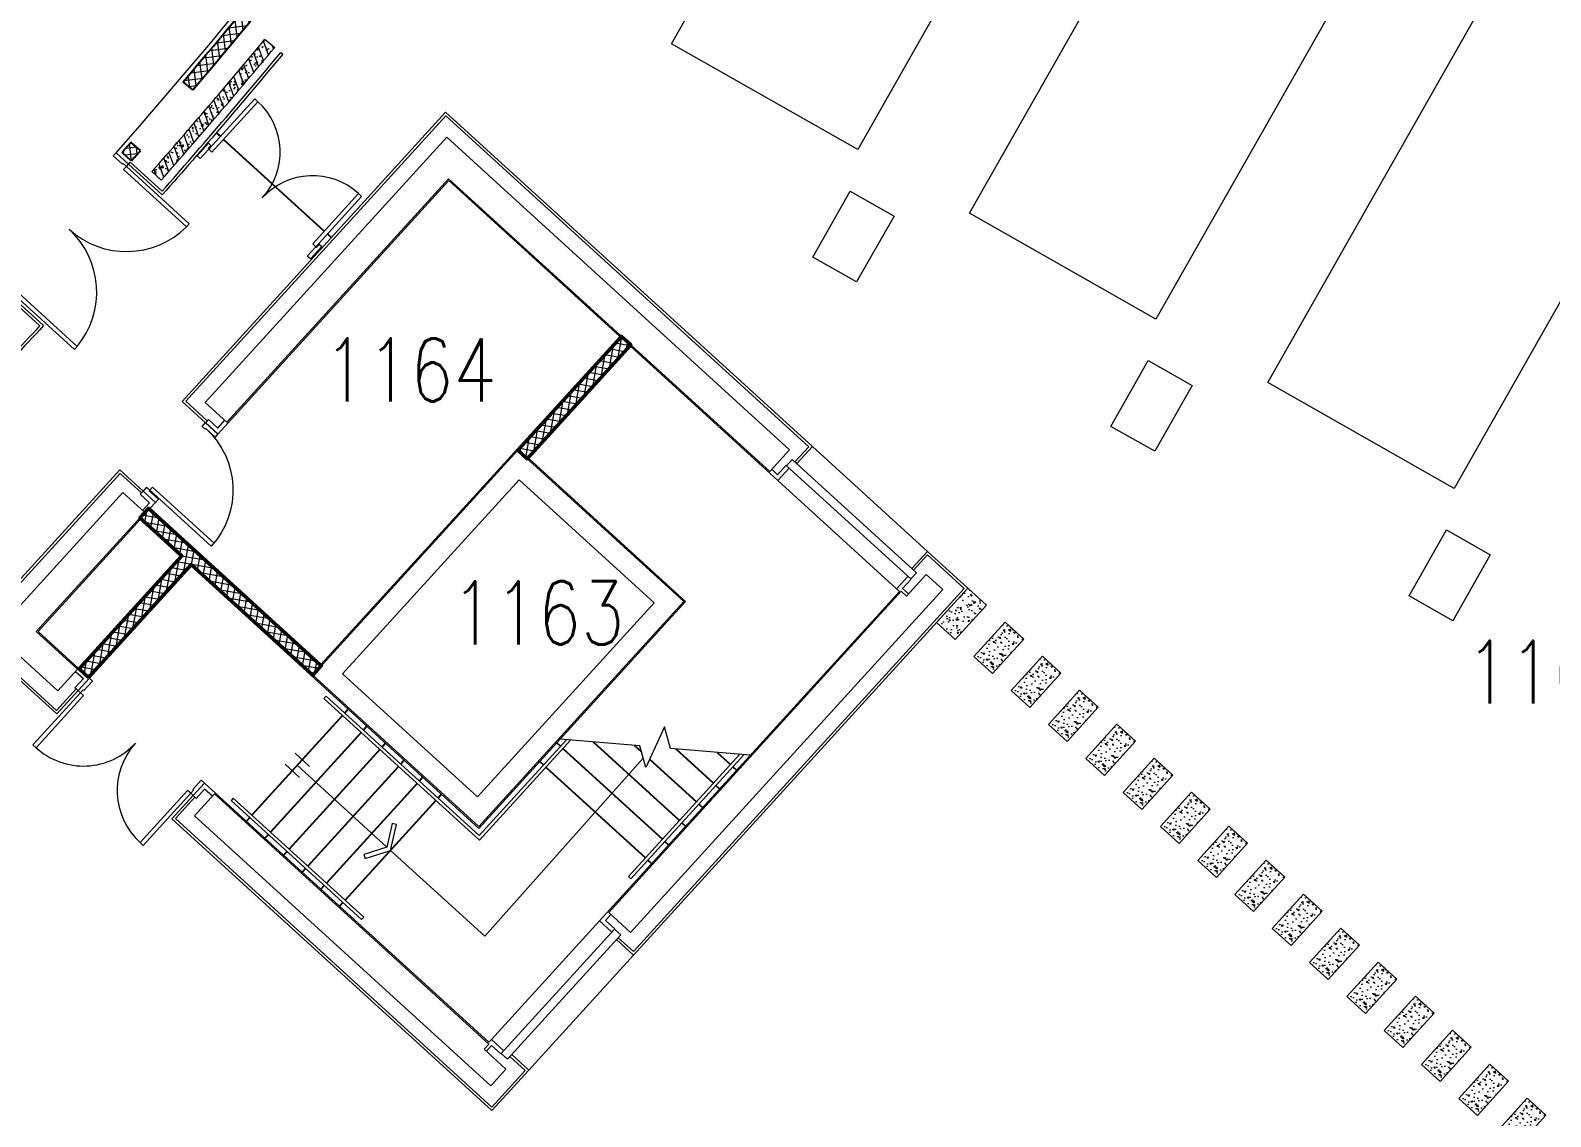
# Model space of a CAD drawing. Header units: inches. Extents: x 13084 to 220150, y 6494 to 167180.
# Drawn here: x 142753 to 160829, y 33093 to 46002 of the extents above; entities that cross this region are included whole.
import ezdxf
from ezdxf.enums import TextEntityAlignment as Align

# ---------------------------------------------------------------- set-up
doc = ezdxf.new("R2010")
doc.units = ezdxf.units.IN
doc.header["$MEASUREMENT"] = 0
for name, color, linetype, lineweight in [('Ground Floor$0$A-G23-M-Stairs-Concrete', 251, 'Continuous', 25), ('Ground Floor$0$A-G23-M-Stairs-Railings', 251, 'Continuous', 15), ('Ground Floor$0$A-G250-G-Walls-Low-Level', 8, 'Continuous', 15), ('Ground Floor$0$A-G250-G-Walls-Precast-Concrete', 7, 'Continuous', 15), ('Ground Floor$0$A-G250-M-Walls-Blockwork', 7, 'Continuous', 25), ('Ground Floor$0$A-G250-M-Walls-Concrete', 7, 'Continuous', 20), ('Ground Floor$0$A-G252-H-Internal-Walls', 251, 'Continuous', 9), ('Ground Floor$0$A-G262-H-Precast-Panel', 251, 'Continuous', 5), ('Ground Floor$0$A-G312-M-Wall-Cladding-Panel', 7, 'Continuous', 9), ('Ground Floor$0$A-G312-M-Wall-Finish-Plaster', 7, 'Continuous', 15), ('Ground Floor$0$A-G321-M-Window', 251, 'Continuous', 9), ('Ground Floor$0$A-G322-M-Door', 251, 'Continuous', 15), ('Ground Floor$0$A-G52-M-Plinth', 251, 'Continuous', 9), ('Ground Floor$0$A-Z036-G-Stair-Symbology', 251, 'Continuous', 15), ('Ground Floor$0$Z-Z001-S-Room-Name-Identification-250', 7, 'Continuous', 15)]:
    doc.layers.add(name, color=color, linetype=linetype, lineweight=lineweight)
doc.styles.add('Ground Floor$0$Tag-RomanS', font='romans.shx', dxfattribs={"width": 0.8})
pattern_1 = [(7, (31615.24, 164129.57), (-9.67338, 78.78335), []), (97, (31615.24, 164129.57), (-78.78335, -9.67338), [])]

# ---------------------------------------------------------------- blocks, each defined once
blk = doc.blocks.new('Ground Floor$0$Door8-Exterior-1850')
at = {"layer": 'Ground Floor$0$A-G322-M-Door'}
for points in [[(50, -50), (38, -50), (38, -100), (0, -100), (0, 100), (50, 100)], [(1800, -50), (1812, -50), (1812, -100), (1850, -100), (1850, 100), (1800, 100)], [(88, -100), (88, -937), (38, -937), (38, -100)], [(1762, -100), (1762, -937), (1812, -937), (1812, -100)]]:
    blk.add_lwpolyline(points, close=True, dxfattribs=at)
for centre, start, end in [((88, -100), 270, 0), ((1762, -100), 180, 270)]:
    blk.add_arc(centre, 837, start, end, dxfattribs=at)
blk = doc.blocks.new('Ground Floor$0$AAA')
at = {"layer": 'Ground Floor$0$A-G322-M-Door'}
blk.add_lwpolyline([(14, 118), (22, 127), (59, 93), (85, 121), (-63, 256), (-96, 219)], close=True, dxfattribs=at)
blk = doc.blocks.new('Ground Floor$0$d11')
at = {"layer": 'Ground Floor$0$A-G322-M-Door'}
for points in [[(119257, -116060), (119257, -115250), (119207, -115250), (119207, -116060)], [(120877, -116060), (120877, -115250), (120927, -115250), (120927, -116060)]]:
    blk.add_lwpolyline(points, close=True, dxfattribs=at)
for centre, start, end in [((119257, -116060), 0, 90), ((120877, -116060), 90, 180)]:
    blk.add_arc(centre, 810, start, end, dxfattribs=at)
at = {"layer": 'Ground Floor$0$A-G250-M-Walls-Blockwork', "color": 6, "rotation": 132.4088468959539}
blk.add_blockref('Ground Floor$0$AAA', (119303, -115991), dxfattribs=at)
at = {"layer": 'Ground Floor$0$A-G250-M-Walls-Blockwork', "color": 6, "xscale": -1, "rotation": 227.5911531040459}
blk.add_blockref('Ground Floor$0$AAA', (120830, -115991), dxfattribs=at)
blk = doc.blocks.new('Ground Floor$0$d06a')
at = {"layer": 'Ground Floor$0$A-G322-M-Door'}
blk.add_lwpolyline([(88120, -3404), (88120, -2414), (88070, -2414), (88070, -3404)], close=True, dxfattribs=at)
for points in [[(88010, -3454), (88010, -3254), (88060, -3254), (88060, -3404), (88070, -3404), (88070, -3454), (88010, -3454)], [(89110, -3454), (89110, -3254), (89060, -3254), (89060, -3404), (89050, -3404), (89050, -3454), (89110, -3454)]]:
    blk.add_lwpolyline(points, dxfattribs=at)
blk.add_arc((88070, -3404), 990, 0, 90, dxfattribs=at)
blk = doc.blocks.new('Ground Floor$0$tag-roomname')
at = {"lineweight": 18, "ltscale": 0.01, "style": 'Ground Floor$0$Tag-RomanS', "width": 0.8}
blk.add_attdef('ROOM_NO_2', text='', height=3, dxfattribs=at).set_placement((0, 1.612), align=Align.MIDDLE_CENTER)
at = {"linetype": 'ByBlock', "lineweight": 13, "ltscale": 0.01, "style": 'Ground Floor$0$Tag-RomanS', "width": 0.8, "flags": 1}
for tag, p in [('ROOM_NAME_1', (0, -2.288)), ('AREA', (0, -5.744))]:
    blk.add_attdef(tag, text='', height=2.8, dxfattribs=at).set_placement(p, align=Align.MIDDLE_CENTER)
blk = doc.blocks.new('Ground Floor$0$d2100-200')
at = {"layer": 'Ground Floor$0$A-G322-M-Door'}
for points in [[(38, 200), (38, 1212), (88, 1212), (88, 200)], [(2062, 200), (2062, 1212), (2012, 1212), (2012, 200)], [(50, 150), (38, 150), (38, 200), (0, 200), (0, 0), (50, 0)], [(2050, 150), (2062, 150), (2062, 200), (2100, 200), (2100, 0), (2050, 0)]]:
    blk.add_lwpolyline(points, close=True, dxfattribs=at)
for centre, start, end in [((36, 199), 0.0507, 87.0481), ((2064, 199), 92.9519, 179.9493)]:
    blk.add_arc(centre, 1014, start, end, dxfattribs=at)

msp = doc.modelspace()

# ---------------------------------------------------------------- hatches: boundary and pattern name
at = {"layer": 'Ground Floor$0$A-G252-H-Internal-Walls'}
h = msp.add_hatch(dxfattribs=at)
h.set_pattern_fill('ANSI37', color=256, scale=25, angle=322, style=0)
h.set_pattern_definition(pattern_1)
h.paths.add_polyline_path([(147469, 48766), (147349, 48856, -0.014863), (144570, 45393), (144683, 45294, 0.014867)])
h = msp.add_hatch(dxfattribs=at)
h.set_pattern_fill('ANSI37', color=256, scale=25, angle=322, style=0)
h.set_pattern_definition(pattern_1)
h.paths.add_polyline_path([(144062, 44575), (143949, 44674, -0.000539), (143843, 44553), (143953, 44451, 0.000551)])
h = msp.add_hatch(dxfattribs=at)
h.set_pattern_fill('ANSI37', color=256, scale=25, angle=35, style=0)
h.set_pattern_definition([(80, (31652.086, 164095.996), (-78.169115, 13.783324), []), (170, (31652.086, 164095.996), (-13.783324, -78.169115), [])])
h.paths.add_polyline_path([(148549, 41014), (148661, 40912), (149892, 42265), (149781, 42366)])
h = msp.add_hatch(dxfattribs=at)
h.set_pattern_fill('ANSI37', color=256, scale=25, angle=35, style=0)
h.set_pattern_definition([(80, (31615.24, 164129.57), (-78.169115, 13.783324), []), (170, (31615.24, 164129.57), (-13.783324, -78.169115), [])])
h.paths.add_polyline_path([(146111, 38338), (146212, 38449), (144157, 40321), (144056, 40210), (144555, 39756), (143332, 38414), (143443, 38313), (144666, 39655)])
h = msp.add_hatch(dxfattribs=at)
h.set_pattern_fill('AR-CONC', color=256, angle=80.1309, style=0)
h.set_pattern_definition([(357.7923, (160864.88, 33025.03), (99.0473, -153.7366), [19.05, -209.55]), (302.7923, (160864.88, 33025.03), (129.3832, 144.93), [15.24, -167.64]), (48.2433, (160873.14, 33012.22), (228.4302, -8.8077), [16.19, -178.09]), (353.9765, (160905.03, 33056.16), (132.894, -239.9803), [28.575, -314.325]), (44.428, (160916.1, 33036.17), (341.0065, -35.983), [24.285, -267.135]), (298.9763, (160905.03, 33056.16), (341.006, -35.9835), [22.86, -251.46]), (328.7923, (160910.55, 33028.31), (12.0958, -182.4801), [19.05, -209.55]), (273.7923, (160910.55, 33028.31), (183.4245, 64.0324), [15.24, -167.64]), (19.2437, (160911.56, 33013.1), (195.5204, -118.4472), [16.19, -178.09]), (345.2923, (160864.88, 33025.034), (68.71123, 49.3747), [0, -165.608, 0, -170.18, 0, -168.275]), (315.2923, (160864.88, 33025.03), (120.1136, 8.5874), [0, -97.028, 0, -161.798, 0, -64.135]), (275.2923, (160830.17, 33069.795), (78.563, -110.6593), [0, -63.5, 0, -198.12, 0, -262.89]), (265.2923, (160814.6, 33089.87), (110.8667, -101.4758), [0, -82.55, 0, -131.572, 0, -186.69])])
h.paths.add_polyline_path([(153528, 38966), (153750, 38764), (154120, 39170), (153899, 39372)])
h = msp.add_hatch(dxfattribs=at)
h.set_pattern_fill('AR-CONC', color=256, angle=80.1309, style=0)
h.set_pattern_definition([(325.19195, (297464.42, -52007.24), (171.64103, 63.12421), [19.05, -209.55]), (20.19195, (297464.42, -52007.24), (16.05587, -193.61536), [15.24, -167.64]), (274.74095, (297478.72, -52001.98), (187.6973, -130.49014), [16.19, -178.09]), (329.00775, (297477.73, -52056.26), (250.5884, 111.61032), [28.575, -314.325]), (278.55635, (297498.6, -52046.96), (293.9465, -176.56623), [24.285, -267.135]), (24.00795, (297477.73, -52056.26), (293.94674, -176.5657), [22.86, -251.46]), (354.19195, (297498.91, -52037.35), (119.5174, 138.4229), [19.05, -209.55]), (49.19195, (297498.91, -52037.35), (107.90937, -161.55577), [15.24, -167.64]), (303.74055, (297508.87, -52025.81), (227.42647, -23.13338), [16.19, -178.09]), (337.69195, (297464.416, -52007.236), (25.138616, -80.790742), [0, -165.608, 0, -170.18, 0, -168.275]), (7.69195, (297464.42, -52007.24), (90.737214, -79.169267), [0, -97.028, 0, -161.798, 0, -64.135]), (47.69195, (297409.754, -52022.08), (129.350918, 41.060542), [0, -63.5, 0, -198.12, 0, -262.89]), (57.69195, (297385.24, -52028.74), (149.61566, 14.27986), [0, -82.55, 0, -131.572, 0, -186.69])])
h.paths.add_polyline_path([(154194, 38360), (153972, 38562), (154342, 38968), (154564, 38766)])
h = msp.add_hatch(dxfattribs=at)
h.set_pattern_fill('AR-CONC', color=256, angle=80.1309, style=0)
h.set_pattern_definition([(325.19195, (297907.92, -52411.34), (171.64103, 63.12421), [19.05, -209.55]), (20.19195, (297907.92, -52411.34), (16.05587, -193.61536), [15.24, -167.64]), (274.74095, (297922.23, -52406.08), (187.6973, -130.49014), [16.19, -178.09]), (329.00775, (297921.24, -52460.37), (250.5884, 111.61032), [28.575, -314.325]), (278.55635, (297942.12, -52451.07), (293.9465, -176.56623), [24.285, -267.135]), (24.00795, (297921.24, -52460.37), (293.94674, -176.5657), [22.86, -251.46]), (354.19195, (297942.42, -52441.45), (119.5174, 138.4229), [19.05, -209.55]), (49.19195, (297942.42, -52441.45), (107.90937, -161.55577), [15.24, -167.64]), (303.74055, (297952.38, -52429.92), (227.42647, -23.13338), [16.19, -178.09]), (337.69195, (297907.92, -52411.34), (25.138616, -80.790742), [0, -165.608, 0, -170.18, 0, -168.275]), (7.69195, (297907.92, -52411.34), (90.737214, -79.169267), [0, -97.028, 0, -161.798, 0, -64.135]), (47.69195, (297853.26, -52426.185), (129.350918, 41.060542), [0, -63.5, 0, -198.12, 0, -262.89]), (57.69195, (297828.75, -52432.84), (149.61566, 14.27986), [0, -82.55, 0, -131.572, 0, -186.69])])
h.paths.add_polyline_path([(154637, 37956), (154415, 38158), (154786, 38564), (155007, 38362)])
h = msp.add_hatch(dxfattribs=at)
h.set_pattern_fill('AR-CONC', color=256, angle=80.1309, style=0)
h.set_pattern_definition([(325.19195, (298351.43, -52815.45), (171.64103, 63.12421), [19.05, -209.55]), (20.19195, (298351.43, -52815.45), (16.05587, -193.61536), [15.24, -167.64]), (274.74095, (298365.73, -52810.19), (187.6973, -130.49014), [16.19, -178.09]), (329.00775, (298364.74, -52864.47), (250.5884, 111.61032), [28.575, -314.325]), (278.55635, (298385.62, -52855.17), (293.9465, -176.56623), [24.285, -267.135]), (24.00795, (298364.74, -52864.47), (293.94674, -176.5657), [22.86, -251.46]), (354.19195, (298385.93, -52845.56), (119.5174, 138.4229), [19.05, -209.55]), (49.19195, (298385.93, -52845.56), (107.90937, -161.55577), [15.24, -167.64]), (303.74055, (298395.89, -52834.03), (227.42647, -23.13338), [16.19, -178.09]), (337.69195, (298351.43, -52815.45), (25.138616, -80.790742), [0, -165.608, 0, -170.18, 0, -168.275]), (7.69195, (298351.43, -52815.45), (90.737214, -79.169267), [0, -97.028, 0, -161.798, 0, -64.135]), (47.69195, (298296.77, -52830.29), (129.350918, 41.060542), [0, -63.5, 0, -198.12, 0, -262.89]), (57.69195, (298272.25, -52836.95), (149.61566, 14.27986), [0, -82.55, 0, -131.572, 0, -186.69])])
h.paths.add_polyline_path([(155081, 37551), (154859, 37754), (155229, 38160), (155451, 37958)])
h = msp.add_hatch(dxfattribs=at)
h.set_pattern_fill('AR-CONC', color=256, angle=80.1309, style=0)
h.set_pattern_definition([(325.19195, (298794.94, -53219.55), (171.64103, 63.12421), [19.05, -209.55]), (20.19195, (298794.94, -53219.55), (16.05587, -193.61536), [15.24, -167.64]), (274.74095, (298809.24, -53214.3), (187.6973, -130.49014), [16.19, -178.09]), (329.00775, (298808.25, -53268.58), (250.5884, 111.61032), [28.575, -314.325]), (278.55635, (298829.13, -53259.28), (293.9465, -176.56623), [24.285, -267.135]), (24.00795, (298808.25, -53268.58), (293.94674, -176.5657), [22.86, -251.46]), (354.19195, (298829.43, -53249.67), (119.5174, 138.4229), [19.05, -209.55]), (49.19195, (298829.43, -53249.67), (107.90937, -161.55577), [15.24, -167.64]), (303.74055, (298839.4, -53238.13), (227.42647, -23.13338), [16.19, -178.09]), (337.69195, (298794.936, -53219.555), (25.138616, -80.790742), [0, -165.608, 0, -170.18, 0, -168.275]), (7.69195, (298794.94, -53219.555), (90.737214, -79.169267), [0, -97.028, 0, -161.798, 0, -64.135]), (47.69195, (298740.274, -53234.4), (129.350918, 41.060542), [0, -63.5, 0, -198.12, 0, -262.89]), (57.69195, (298715.76, -53241.05), (149.61566, 14.27986), [0, -82.55, 0, -131.572, 0, -186.69])])
h.paths.add_polyline_path([(155524, 37147), (155302, 37349), (155673, 37756), (155894, 37554)])
h = msp.add_hatch(dxfattribs=at)
h.set_pattern_fill('AR-CONC', color=256, angle=80.1309, style=0)
h.set_pattern_definition([(325.19195, (299238.44, -53623.66), (171.64103, 63.12421), [19.05, -209.55]), (20.19195, (299238.44, -53623.66), (16.05587, -193.61536), [15.24, -167.64]), (274.74095, (299252.75, -53618.4), (187.6973, -130.49014), [16.19, -178.09]), (329.00775, (299251.76, -53672.69), (250.5884, 111.61032), [28.575, -314.325]), (278.55635, (299272.64, -53663.38), (293.9465, -176.56623), [24.285, -267.135]), (24.00795, (299251.76, -53672.69), (293.94674, -176.5657), [22.86, -251.46]), (354.19195, (299272.94, -53653.77), (119.5174, 138.4229), [19.05, -209.55]), (49.19195, (299272.94, -53653.77), (107.90937, -161.55577), [15.24, -167.64]), (303.74055, (299282.9, -53642.24), (227.42647, -23.13338), [16.19, -178.09]), (337.69195, (299238.44, -53623.66), (25.138616, -80.790742), [0, -165.608, 0, -170.18, 0, -168.275]), (7.69195, (299238.44, -53623.66), (90.737214, -79.169267), [0, -97.028, 0, -161.798, 0, -64.135]), (47.69195, (299183.78, -53638.504), (129.350918, 41.060542), [0, -63.5, 0, -198.12, 0, -262.89]), (57.69195, (299159.27, -53645.16), (149.61566, 14.27986), [0, -82.55, 0, -131.572, 0, -186.69])])
h.paths.add_polyline_path([(155968, 36743), (155746, 36945), (156116, 37352), (156338, 37150)])
h = msp.add_hatch(dxfattribs=at)
h.set_pattern_fill('AR-CONC', color=256, angle=80.1309, style=0)
h.set_pattern_definition([(325.19195, (299681.95, -54027.77), (171.64103, 63.12421), [19.05, -209.55]), (20.19195, (299681.95, -54027.77), (16.05587, -193.61536), [15.24, -167.64]), (274.74095, (299696.25, -54022.5), (187.6973, -130.49014), [16.19, -178.09]), (329.00775, (299695.26, -54076.8), (250.5884, 111.61032), [28.575, -314.325]), (278.55635, (299716.14, -54067.5), (293.9465, -176.56623), [24.285, -267.135]), (24.00795, (299695.26, -54076.8), (293.94674, -176.5657), [22.86, -251.46]), (354.19195, (299716.45, -54057.88), (119.5174, 138.4229), [19.05, -209.55]), (49.19195, (299716.45, -54057.88), (107.90937, -161.55577), [15.24, -167.64]), (303.74055, (299726.4, -54046.34), (227.42647, -23.13338), [16.19, -178.09]), (337.69195, (299681.95, -54027.77), (25.138616, -80.790742), [0, -165.608, 0, -170.18, 0, -168.275]), (7.69195, (299681.95, -54027.77), (90.737214, -79.169267), [0, -97.028, 0, -161.798, 0, -64.135]), (47.69195, (299627.29, -54042.61), (129.350918, 41.060542), [0, -63.5, 0, -198.12, 0, -262.89]), (57.69195, (299602.77, -54049.27), (149.61566, 14.27986), [0, -82.55, 0, -131.572, 0, -186.69])])
h.paths.add_polyline_path([(156411, 36339), (156189, 36541), (156560, 36948), (156781, 36746)])
h = msp.add_hatch(dxfattribs=at)
h.set_pattern_fill('AR-CONC', color=256, angle=80.1309, style=0)
h.set_pattern_definition([(325.19195, (300125.46, -54431.87), (171.64103, 63.12421), [19.05, -209.55]), (20.19195, (300125.46, -54431.87), (16.05587, -193.61536), [15.24, -167.64]), (274.74095, (300139.76, -54426.61), (187.6973, -130.49014), [16.19, -178.09]), (329.00775, (300138.77, -54480.9), (250.5884, 111.61032), [28.575, -314.325]), (278.55635, (300159.65, -54471.6), (293.9465, -176.56623), [24.285, -267.135]), (24.00795, (300138.77, -54480.9), (293.94674, -176.5657), [22.86, -251.46]), (354.19195, (300159.95, -54461.99), (119.5174, 138.4229), [19.05, -209.55]), (49.19195, (300159.95, -54461.99), (107.90937, -161.55577), [15.24, -167.64]), (303.74055, (300169.91, -54450.45), (227.42647, -23.13338), [16.19, -178.09]), (337.69195, (300125.456, -54431.87), (25.138616, -80.790742), [0, -165.608, 0, -170.18, 0, -168.275]), (7.69195, (300125.46, -54431.87), (90.737214, -79.169267), [0, -97.028, 0, -161.798, 0, -64.135]), (47.69195, (300070.794, -54446.716), (129.350918, 41.060542), [0, -63.5, 0, -198.12, 0, -262.89]), (57.69195, (300046.28, -54453.37), (149.61566, 14.27986), [0, -82.55, 0, -131.572, 0, -186.69])])
h.paths.add_polyline_path([(156855, 35935), (156633, 36137), (157003, 36544), (157225, 36342)])
h = msp.add_hatch(dxfattribs=at)
h.set_pattern_fill('AR-CONC', color=256, angle=80.1309, style=0)
h.set_pattern_definition([(325.19195, (300568.96, -54835.98), (171.64103, 63.12421), [19.05, -209.55]), (20.19195, (300568.96, -54835.98), (16.05587, -193.61536), [15.24, -167.64]), (274.74095, (300583.27, -54830.72), (187.6973, -130.49014), [16.19, -178.09]), (329.00775, (300582.28, -54885), (250.5884, 111.61032), [28.575, -314.325]), (278.55635, (300603.16, -54875.7), (293.9465, -176.56623), [24.285, -267.135]), (24.00795, (300582.28, -54885), (293.94674, -176.5657), [22.86, -251.46]), (354.19195, (300603.46, -54866.09), (119.5174, 138.4229), [19.05, -209.55]), (49.19195, (300603.46, -54866.1), (107.90937, -161.55577), [15.24, -167.64]), (303.74055, (300613.42, -54854.56), (227.42647, -23.13338), [16.19, -178.09]), (337.69195, (300568.96, -54835.98), (25.138616, -80.790742), [0, -165.608, 0, -170.18, 0, -168.275]), (7.69195, (300568.96, -54835.98), (90.737214, -79.169267), [0, -97.028, 0, -161.798, 0, -64.135]), (47.69195, (300514.3, -54850.82), (129.350918, 41.060542), [0, -63.5, 0, -198.12, 0, -262.89]), (57.69195, (300489.79, -54857.48), (149.61566, 14.27986), [0, -82.55, 0, -131.572, 0, -186.69])])
h.paths.add_polyline_path([(157298, 35531), (157076, 35733), (157447, 36140), (157668, 35937)])
h = msp.add_hatch(dxfattribs=at)
h.set_pattern_fill('AR-CONC', color=256, angle=80.1309, style=0)
h.set_pattern_definition([(325.19195, (301012.47, -55240.09), (171.64103, 63.12421), [19.05, -209.55]), (20.19195, (301012.47, -55240.09), (16.05587, -193.61536), [15.24, -167.64]), (274.74095, (301026.77, -55234.83), (187.6973, -130.49014), [16.19, -178.09]), (329.00775, (301025.78, -55289.1), (250.5884, 111.61032), [28.575, -314.325]), (278.55635, (301046.66, -55279.8), (293.9465, -176.56623), [24.285, -267.135]), (24.00795, (301025.78, -55289.1), (293.94674, -176.5657), [22.86, -251.46]), (354.19195, (301046.97, -55270.2), (119.5174, 138.4229), [19.05, -209.55]), (49.19195, (301046.97, -55270.2), (107.90937, -161.55577), [15.24, -167.64]), (303.74055, (301056.93, -55258.66), (227.42647, -23.13338), [16.19, -178.09]), (337.69195, (301012.47, -55240.086), (25.138616, -80.790742), [0, -165.608, 0, -170.18, 0, -168.275]), (7.69195, (301012.47, -55240.09), (90.737214, -79.169267), [0, -97.028, 0, -161.798, 0, -64.135]), (47.69195, (300957.81, -55254.93), (129.350918, 41.060542), [0, -63.5, 0, -198.12, 0, -262.89]), (57.69195, (300933.3, -55261.59), (149.61566, 14.27986), [0, -82.55, 0, -131.572, 0, -186.69])])
h.paths.add_polyline_path([(157742, 35127), (157520, 35329), (157890, 35735), (158112, 35533)])
h = msp.add_hatch(dxfattribs=at)
h.set_pattern_fill('AR-CONC', color=256, angle=80.1309, style=0)
h.set_pattern_definition([(325.19195, (301455.98, -55644.19), (171.64103, 63.12421), [19.05, -209.55]), (20.19195, (301455.98, -55644.2), (16.05587, -193.61536), [15.24, -167.64]), (274.74095, (301470.28, -55638.93), (187.6973, -130.49014), [16.19, -178.09]), (329.00775, (301469.29, -55693.22), (250.5884, 111.61032), [28.575, -314.325]), (278.55635, (301490.17, -55683.92), (293.9465, -176.56623), [24.285, -267.135]), (24.00795, (301469.3, -55693.22), (293.94674, -176.5657), [22.86, -251.46]), (354.19195, (301490.47, -55674.3), (119.5174, 138.4229), [19.05, -209.55]), (49.19195, (301490.47, -55674.3), (107.90937, -161.55577), [15.24, -167.64]), (303.74055, (301500.43, -55662.77), (227.42647, -23.13338), [16.19, -178.09]), (337.69195, (301455.976, -55644.19), (25.138616, -80.790742), [0, -165.608, 0, -170.18, 0, -168.275]), (7.69195, (301455.98, -55644.19), (90.737214, -79.169267), [0, -97.028, 0, -161.798, 0, -64.135]), (47.69195, (301401.314, -55659.035), (129.350918, 41.060542), [0, -63.5, 0, -198.12, 0, -262.89]), (57.69195, (301376.8, -55665.69), (149.61566, 14.27986), [0, -82.55, 0, -131.572, 0, -186.69])])
h.paths.add_polyline_path([(158185, 34723), (157963, 34925), (158334, 35331), (158555, 35129)])
h = msp.add_hatch(dxfattribs=at)
h.set_pattern_fill('AR-CONC', color=256, angle=80.1309, style=0)
h.set_pattern_definition([(325.19195, (301899.48, -56048.3), (171.64103, 63.12421), [19.05, -209.55]), (20.19195, (301899.48, -56048.3), (16.05587, -193.61536), [15.24, -167.64]), (274.74095, (301913.79, -56043.04), (187.6973, -130.49014), [16.19, -178.09]), (329.00775, (301912.8, -56097.32), (250.5884, 111.61032), [28.575, -314.325]), (278.55635, (301933.68, -56088.02), (293.9465, -176.56623), [24.285, -267.135]), (24.00795, (301912.8, -56097.32), (293.94674, -176.5657), [22.86, -251.46]), (354.19195, (301933.98, -56078.41), (119.5174, 138.4229), [19.05, -209.55]), (49.19195, (301933.98, -56078.41), (107.90937, -161.55577), [15.24, -167.64]), (303.74055, (301943.94, -56066.88), (227.42647, -23.13338), [16.19, -178.09]), (337.69195, (301899.48, -56048.3), (25.138616, -80.790742), [0, -165.608, 0, -170.18, 0, -168.275]), (7.69195, (301899.48, -56048.3), (90.737214, -79.169267), [0, -97.028, 0, -161.798, 0, -64.135]), (47.69195, (301844.82, -56063.14), (129.350918, 41.060542), [0, -63.5, 0, -198.12, 0, -262.89]), (57.69195, (301820.31, -56069.8), (149.61566, 14.27986), [0, -82.55, 0, -131.572, 0, -186.69])])
h.paths.add_polyline_path([(158629, 34319), (158407, 34521), (158777, 34927), (158999, 34725)])
h = msp.add_hatch(dxfattribs=at)
h.set_pattern_fill('AR-CONC', color=256, angle=80.1309, style=0)
h.set_pattern_definition([(325.19195, (302342.99, -56452.4), (171.64103, 63.12421), [19.05, -209.55]), (20.19195, (302342.99, -56452.4), (16.05587, -193.61536), [15.24, -167.64]), (274.74095, (302357.3, -56447.14), (187.6973, -130.49014), [16.19, -178.09]), (329.00775, (302356.3, -56501.43), (250.5884, 111.61032), [28.575, -314.325]), (278.55635, (302377.18, -56492.13), (293.9465, -176.56623), [24.285, -267.135]), (24.00795, (302356.3, -56501.43), (293.94674, -176.5657), [22.86, -251.46]), (354.19195, (302377.49, -56482.52), (119.5174, 138.4229), [19.05, -209.55]), (49.19195, (302377.49, -56482.52), (107.90937, -161.55577), [15.24, -167.64]), (303.74055, (302387.45, -56470.98), (227.42647, -23.13338), [16.19, -178.09]), (337.69195, (302342.99, -56452.404), (25.138616, -80.790742), [0, -165.608, 0, -170.18, 0, -168.275]), (7.69195, (302342.99, -56452.4), (90.737214, -79.169267), [0, -97.028, 0, -161.798, 0, -64.135]), (47.69195, (302288.33, -56467.25), (129.350918, 41.060542), [0, -63.5, 0, -198.12, 0, -262.89]), (57.69195, (302263.81, -56473.9), (149.61566, 14.27986), [0, -82.55, 0, -131.572, 0, -186.69])])
h.paths.add_polyline_path([(159072, 33914), (158850, 34117), (159221, 34523), (159443, 34321)])
h = msp.add_hatch(dxfattribs=at)
h.set_pattern_fill('AR-CONC', color=256, angle=80.1309, style=0)
h.set_pattern_definition([(325.19195, (302786.5, -56856.51), (171.64103, 63.12421), [19.05, -209.55]), (20.19195, (302786.5, -56856.51), (16.05587, -193.61536), [15.24, -167.64]), (274.74095, (302800.8, -56851.25), (187.6973, -130.49014), [16.19, -178.09]), (329.00775, (302799.8, -56905.54), (250.5884, 111.61032), [28.575, -314.325]), (278.55635, (302820.7, -56896.23), (293.9465, -176.56623), [24.285, -267.135]), (24.00795, (302799.8, -56905.54), (293.94674, -176.5657), [22.86, -251.46]), (354.19195, (302821, -56886.62), (119.5174, 138.4229), [19.05, -209.55]), (49.19195, (302821, -56886.62), (107.90937, -161.55577), [15.24, -167.64]), (303.74055, (302830.95, -56875.09), (227.42647, -23.13338), [16.19, -178.09]), (337.69195, (302786.496, -56856.51), (25.138616, -80.790742), [0, -165.608, 0, -170.18, 0, -168.275]), (7.69195, (302786.5, -56856.51), (90.737214, -79.169267), [0, -97.028, 0, -161.798, 0, -64.135]), (47.69195, (302731.834, -56871.354), (129.350918, 41.060542), [0, -63.5, 0, -198.12, 0, -262.89]), (57.69195, (302707.32, -56878.01), (149.61566, 14.27986), [0, -82.55, 0, -131.572, 0, -186.69])])
h.paths.add_polyline_path([(159516, 33510), (159294, 33712), (159664, 34119), (159886, 33917)])
h = msp.add_hatch(dxfattribs=at)
h.set_pattern_fill('AR-CONC', color=256, angle=80.1309, style=0)
h.set_pattern_definition([(325.19195, (303230, -57260.62), (171.64103, 63.12421), [19.05, -209.55]), (20.19195, (303230, -57260.62), (16.05587, -193.61536), [15.24, -167.64]), (274.74095, (303244.3, -57255.36), (187.6973, -130.49014), [16.19, -178.09]), (329.00775, (303243.32, -57309.64), (250.5884, 111.61032), [28.575, -314.325]), (278.55635, (303264.2, -57300.34), (293.9465, -176.56623), [24.285, -267.135]), (24.00795, (303243.32, -57309.64), (293.94674, -176.5657), [22.86, -251.46]), (354.19195, (303264.5, -57290.73), (119.5174, 138.4229), [19.05, -209.55]), (49.19195, (303264.5, -57290.73), (107.90937, -161.55577), [15.24, -167.64]), (303.74055, (303274.46, -57279.2), (227.42647, -23.13338), [16.19, -178.09]), (337.69195, (303230, -57260.617), (25.138616, -80.790742), [0, -165.608, 0, -170.18, 0, -168.275]), (7.69195, (303230, -57260.62), (90.737214, -79.169267), [0, -97.028, 0, -161.798, 0, -64.135]), (47.69195, (303175.34, -57275.46), (129.350918, 41.060542), [0, -63.5, 0, -198.12, 0, -262.89]), (57.69195, (303150.83, -57282.12), (149.61566, 14.27986), [0, -82.55, 0, -131.572, 0, -186.69])])
h.paths.add_polyline_path([(159959, 33106), (159737, 33308), (160108, 33715), (160330, 33513)])
h = msp.add_hatch(dxfattribs=at)
h.set_pattern_fill('AR-CONC', color=256, angle=80.1309, style=0)
h.set_pattern_definition([(325.19195, (303673.51, -57664.72), (171.64103, 63.12421), [19.05, -209.55]), (20.19195, (303673.51, -57664.72), (16.05587, -193.61536), [15.24, -167.64]), (274.74095, (303687.81, -57659.46), (187.6973, -130.49014), [16.19, -178.09]), (329.00775, (303686.82, -57713.75), (250.5884, 111.61032), [28.575, -314.325]), (278.55635, (303707.7, -57704.45), (293.9465, -176.56623), [24.285, -267.135]), (24.00795, (303686.82, -57713.75), (293.94674, -176.5657), [22.86, -251.46]), (354.19195, (303708, -57694.84), (119.5174, 138.4229), [19.05, -209.55]), (49.19195, (303708, -57694.84), (107.90937, -161.55577), [15.24, -167.64]), (303.74055, (303717.97, -57683.3), (227.42647, -23.13338), [16.19, -178.09]), (337.69195, (303673.51, -57664.72), (25.138616, -80.790742), [0, -165.608, 0, -170.18, 0, -168.275]), (7.69195, (303673.51, -57664.72), (90.737214, -79.169267), [0, -97.028, 0, -161.798, 0, -64.135]), (47.69195, (303618.85, -57679.566), (129.350918, 41.060542), [0, -63.5, 0, -198.12, 0, -262.89]), (57.69195, (303594.33, -57686.22), (149.61566, 14.27986), [0, -82.55, 0, -131.572, 0, -186.69])])
h.paths.add_polyline_path([(160403, 32702), (160181, 32904), (160551, 33311), (160773, 33109)])
at = {"layer": 'Ground Floor$0$A-G262-H-Precast-Panel'}
h = msp.add_hatch(dxfattribs=at)
h.set_pattern_fill('AR-CONC', color=256, style=0)
h.set_pattern_definition([(50, (31615.24, 164129.57), (182.18467, -15.93909), [19.05, -209.55]), (355, (31615.24, 164129.57), (-35.24283, 191.05664), [15.24, -167.64]), (100.451, (31630.42, 164128.24), (146.9425, 175.11669), [16.19, -178.09]), (46.1842, (31615.24, 164180.37), (271.07904, -42.04233), [28.575, -314.325]), (96.6356, (31637.83, 164176.87), (237.40423, 247.42556), [24.285, -267.135]), (351.184, (31615.24, 164180.37), (237.4046, 247.4251), [22.86, -251.46]), (21, (31640.64, 164167.67), (151.61488, -102.26552), [19.05, -209.55]), (326, (31640.64, 164167.67), (61.80203, 184.18797), [15.24, -167.64]), (71.4514, (31653.27, 164159.15), (213.4165, 81.92286), [16.19, -178.09]), (37.5, (31615.24, 164129.57), (3.088603, 84.55504), [0, -165.608, 0, -170.18, 0, -168.275]), (7.5, (31615.24, 164129.57), (66.819663, 100.180575), [0, -97.028, 0, -161.798, 0, -64.135]), (327.5, (31558.6, 164129.57), (135.590595, -5.728744), [0, -63.5, 0, -198.12, 0, -262.89]), (317.5, (31533.2, 164129.57), (148.12918, 25.42649), [0, -82.55, 0, -131.572, 0, -186.69])])
h.paths.add_polyline_path([(144198, 44324), (144308, 44222, 0.00694), (145658, 45801), (145543, 45896, -0.006926)])
h = msp.add_hatch(dxfattribs=at)
h.set_pattern_fill('ANSI31', color=256, scale=25, angle=65, style=0)
h.set_pattern_definition([(110, (31615.24, 164129.57), (-74.5881, -27.14785), [])])
h.paths.add_polyline_path([(144198, 44324), (144308, 44222, 0.00694), (145658, 45801), (145543, 45896, -0.006926)])

# ---------------------------------------------------------------- linework, layer by layer
at = {"layer": 'Ground Floor$0$A-G23-M-Stairs-Concrete'}
for p, q in [((144964, 44785, 0), (145013, 44741, 0)), ((145049, 44707, 0), (146247, 43616, 0)), ((146284, 43583, 0), (146331, 43539, 0)), ((146466, 37859, 0), (145388, 36676, 0)), ((146533, 37933, 0), (146493, 37888, 0)), ((146687, 37657, 0), (145610, 36474, 0)), ((146755, 37731, 0), (146714, 37686, 0)), ((146909, 37455, 0), (145831, 36272, 0)), ((146976, 37529, 0), (146936, 37484, 0)), ((149011, 37535, 0), (149056, 37494, 0)), ((149085, 37467, 0), (150268, 36390, 0)), ((149446, 37545, 0), (150470, 36612, 0)), ((149936, 37504, 0), (150020, 37428, 0)), ((150427, 37462, 0), (150874, 37055, 0)), ((150918, 37421, 0), (151076, 37277, 0)), ((147131, 37253, 0), (146053, 36070, 0)), ((147198, 37327, 0), (147158, 37282, 0)), ((148809, 37313, 0), (148854, 37273, 0)), ((148883, 37246, 0), (150066, 36168, 0)), ((150116, 37340, 0), (150672, 36833, 0)), ((151106, 37250, 0), (151150, 37209, 0)), ((147420, 37125, 0), (147380, 37080, 0)), ((147353, 37051, 0), (146275, 35868, 0)), ((147642, 36923, 0), (147601, 36878, 0)), ((150904, 37028, 0), (150948, 36988, 0)), ((147574, 36849, 0), (146497, 35666, 0)), ((150702, 36806, 0), (150746, 36766, 0)), ((145361, 36647, 0), (145321, 36602, 0)), ((150500, 36585, 0), (150544, 36544, 0)), ((145583, 36445, 0), (145542, 36400, 0)), ((150297, 36363, 0), (150342, 36322, 0)), ((145805, 36243, 0), (145764, 36198, 0)), ((146026, 36040, 0), (145986, 35996, 0)), ((150095, 36141, 0), (150140, 36101, 0)), ((146248, 35838, 0), (146208, 35794, 0)), ((146470, 35636, 0), (146429, 35592, 0))]:
    msp.add_line(p, q, dxfattribs=at)
at = {"layer": 'Ground Floor$0$A-G23-M-Stairs-Railings'}
for p, q in [((146271, 38090, 0), (146244, 38061, 0)), ((148092, 36377, 0), (146244, 38061, 0)), ((148089, 36434, 0), (146271, 38090, 0)), ((149126, 37572, 0), (148089, 36434, 0)), ((149176, 37567, 0), (148092, 36377, 0)), ((151187, 37399, 0), (149864, 35946, 0)), ((151237, 37394, 0), (149893, 35919, 0)), ((145166, 36878, 0), (145139, 36849, 0)), ((146719, 35464, 0), (145166, 36878)), ((146692, 35434, 0), (145139, 36849)), ((149864, 35946, 0), (149893, 35919, 0)), ((146719, 35464, 0), (146692, 35434, 0))]:
    msp.add_line(p, q, dxfattribs=at)
at = {"layer": 'Ground Floor$0$A-G250-G-Walls-Low-Level'}
for p, q in [((152051, 41056), (153418, 39810)), ((151641, 40651), (153053, 39365)), ((149520, 35421), (148234, 34009)), ((149925, 35011), (148679, 33644))]:
    msp.add_line(p, q, dxfattribs=at)
at = {"layer": 'Ground Floor$0$A-G250-G-Walls-Precast-Concrete'}
for p, q in [((145543, 45896, 0), (145658, 45801, 0)), ((144308, 44222, 0), (144198, 44324, 0))]:
    msp.add_line(p, q, dxfattribs=at)
for radius, start, end in [(74675, 318.67964, 320.26692), (74825, 318.67653, 320.26696)]:
    msp.add_arc((88115, 93630, 0), radius, start, end, dxfattribs=at)
at = {"layer": 'Ground Floor$0$A-G250-M-Walls-Blockwork'}
for p, q in [((144683, 45294, 0), (144570, 45393, 0)), ((144062, 44575, 0), (143949, 44674, 0)), ((143953, 44451, 0), (143843, 44553, 0))]:
    msp.add_line(p, q, dxfattribs=at)
at = {"layer": 'Ground Floor$0$A-G250-M-Walls-Blockwork', "lineweight": 50, "ltscale": 0.02}
msp.add_lwpolyline([(148549, 41014), (148661, 40912), (149892, 42265), (149781, 42366)], close=True, dxfattribs=at)
at = {"layer": 'Ground Floor$0$A-G250-M-Walls-Blockwork', "lineweight": 50, "ltscale": 0.02, "elevation": 0}
msp.add_lwpolyline([(143443, 38313), (143332, 38414), (144555, 39756), (144056, 40210), (144157, 40321), (146212, 38449), (146111, 38338), (144666, 39655)], close=True, dxfattribs=at)
at = {"layer": 'Ground Floor$0$A-G250-M-Walls-Blockwork'}
for radius, start, end in [(74713, 319.54794, 322.95413), (74863, 319.54709, 322.95406), (74713, 318.69588, 318.8194), (74863, 318.69362, 318.82001)]:
    msp.add_arc((87717, 93867, 0), radius, start, end, dxfattribs=at)
at = {"layer": 'Ground Floor$0$A-G250-M-Walls-Concrete'}
for p, q in [((144831, 41581), (147703, 44733, 0)), ((147703, 44733, 0), (151780, 41019)), ((147726, 44239, 0), (145090, 41345)), ((151544, 40760), (147726, 44239, 0)), ((144831, 41581, 0), (145090, 41345)), ((146111, 38338), (148549, 41014)), ((148549, 41014), (150522, 39215)), ((151544, 40760), (151780, 41019)), ((142329, 38835), (143854, 40509, 0)), ((143854, 40509), (144113, 40273)), ((146464, 38354), (148565, 40661)), ((148565, 40661), (150169, 39199)), ((144113, 40273, 0), (142823, 38858)), ((153170, 39278), (153406, 39537)), ((153406, 39537), (153602, 39359)), ((149629, 35518), (153108, 39336)), ((153602, 39359), (149888, 35282)), ((153108, 39336), (153170, 39278)), ((150169, 39199), (148068, 36893)), ((150522, 39215), (148084, 36540)), ((143079, 38151), (142329, 38835)), ((142823, 38858), (143315, 38410)), ((143315, 38410), (143079, 38151)), ((148084, 36540), (146111, 38338)), ((148068, 36893), (146464, 38354)), ((144705, 36669, 0), (144941, 36928, 0)), ((144941, 36928), (148204, 33954)), ((148227, 33460), (144705, 36669)), ((149888, 35282), (149629, 35518)), ((148204, 33954), (148147, 33892)), ((148147, 33892), (148406, 33656)), ((148406, 33656), (148227, 33460))]:
    msp.add_line(p, q, dxfattribs=at)
msp.add_lwpolyline([(153528, 38966), (153899, 39372), (154120, 39170), (153750, 38764)], close=True, dxfattribs=at)
at = {"layer": 'Ground Floor$0$A-G250-M-Walls-Concrete', "elevation": 0}
for points in [[(153972, 38562), (154342, 38968), (154564, 38766), (154194, 38360)], [(154415, 38158), (154786, 38564), (155007, 38362), (154637, 37956)], [(154859, 37754), (155229, 38160), (155451, 37958), (155081, 37551)], [(155302, 37349), (155673, 37756), (155894, 37554), (155524, 37147)], [(155746, 36945), (156116, 37352), (156338, 37150), (155968, 36743)], [(156189, 36541), (156560, 36948), (156781, 36746), (156411, 36339)], [(156633, 36137), (157003, 36544), (157225, 36342), (156855, 35935)], [(157076, 35733), (157447, 36140), (157668, 35937), (157298, 35531)], [(157520, 35329), (157890, 35735), (158112, 35533), (157742, 35127)], [(157963, 34925), (158334, 35331), (158555, 35129), (158185, 34723)], [(158407, 34521), (158777, 34927), (158999, 34725), (158629, 34319)], [(158850, 34117), (159221, 34523), (159443, 34321), (159072, 33914)], [(159294, 33712), (159664, 34119), (159886, 33917), (159516, 33510)], [(159737, 33308), (160108, 33715), (160330, 33513), (159959, 33106)], [(160181, 32904), (160551, 33311), (160773, 33109), (160403, 32702)]]:
    msp.add_lwpolyline(points, close=True, dxfattribs=at)
at = {"layer": 'Ground Floor$0$A-G312-M-Wall-Cladding-Panel'}
for p, q in [((142032, 38821), (143817, 40780)), ((143819, 40737), (142074, 38823)), ((143817, 40780), (144094, 40527)), ((144074, 40505), (143819, 40737)), ((144094, 40527), (144074, 40505)), ((143067, 37878), (142032, 38821)), ((142074, 38823), (143065, 37920)), ((143065, 37920), (143298, 38176)), ((143320, 38155), (143067, 37878)), ((143298, 38176), (143319, 38155)), ((148241, 33163), (148679, 33644))]:
    msp.add_line(p, q, dxfattribs=at)
msp.add_lwpolyline([(143920, 44414), (143941, 44436), (144319, 44090, 0.007246), (145731, 45740), (145754, 45721, -0.007348), (144321, 44047), (143920, 44414)], format="xyb", close=True, dxfattribs=at)
at = {"layer": 'Ground Floor$0$A-G312-M-Wall-Cladding-Panel', "elevation": 0}
msp.add_lwpolyline([(152051, 41056), (151866, 40853), (151843, 40873), (152008, 41054), (147692, 44987), (144600, 41595), (144855, 41362), (144835, 41340), (144558, 41593), (147690, 45030), (152051, 41056)], dxfattribs=at)
at = {"layer": 'Ground Floor$0$A-G312-M-Wall-Cladding-Panel'}
msp.add_lwpolyline([(141791, 42111), (141812, 42132), (142182, 41767, 0.004194), (142867, 42491), (142484, 42841), (142504, 42863), (142910, 42493, -0.004449), (142183, 41725), (141791, 42111)], format="xyb", dxfattribs=at)
for points in [[(149925, 35011), (149722, 35196), (149742, 35219), (149923, 35054), (153856, 39370), (153420, 39768), (153255, 39587), (153233, 39607), (153418, 39810), (153899, 39372), (149925, 35011)], [(148679, 33644), (148476, 33829), (148455, 33807), (148637, 33642), (148239, 33206), (144477, 36634), (144709, 36889), (144687, 36909), (144434, 36632), (148241, 33163)]]:
    msp.add_lwpolyline(points, dxfattribs=at)
at = {"layer": 'Ground Floor$0$A-G312-M-Wall-Finish-Plaster'}
for p, q in [((143920, 44414, 0), (143773, 44549, 0)), ((144983, 41205), (147727, 44218)), ((147727, 44218, 0), (149760, 42365, 0)), ((148548, 41035), (149760, 42365)), ((148681, 40914), (149893, 42244)), ((149893, 42244, 0), (151641, 40651)), ((144835, 41340), (144983, 41205)), ((144855, 41362), (144869, 41377)), ((144869, 41377), (144980, 41276)), ((144980, 41276), (145064, 41368)), ((146211, 38470), (148548, 41035)), ((148681, 40914), (150544, 39216, 0)), ((151568, 40786), (151638, 40722)), ((151638, 40722), (151739, 40833)), ((151641, 40651), (151776, 40799)), ((151743, 40829), (151739, 40833)), ((144074, 40505), (144060, 40490)), ((144060, 40490), (144171, 40389)), ((144094, 40527), (144090, 40523)), ((144094, 40527), (144242, 40392)), ((144171, 40389), (144087, 40297)), ((144242, 40392), (144178, 40322)), ((146211, 38470, 0), (144178, 40322)), ((143454, 38303, 0), (144667, 39633, 0)), ((148085, 36518, 0), (144667, 39633)), ((153053, 39365), (153188, 39513)), ((153124, 39368), (153225, 39479)), ((153221, 39482), (153225, 39479)), ((153086, 39335, 0), (149520, 35421, 0)), ((153053, 39365, 0), (153086, 39335, 0)), ((153124, 39368), (153194, 39304, 0)), ((150544, 39216, 0), (148085, 36518, 0)), ((150544, 39216, 0), (148085, 36518, 0)), ((143291, 38384), (143383, 38299)), ((143320, 38155), (143067, 37878)), ((143383, 38299), (143282, 38188)), ((143297, 38175), (143282, 38188)), ((144822, 37057), (144687, 36909)), ((148203, 33976, 0), (144822, 37057)), ((144709, 36889), (144724, 36875)), ((144825, 36986), (144724, 36875)), ((144917, 36902), (144825, 36986)), ((149655, 35494, 0), (149591, 35424, 0)), ((149520, 35421), (149668, 35286)), ((149591, 35424, 0), (149702, 35323)), ((149698, 35319), (149702, 35323)), ((148234, 34009), (148203, 33976)), ((148234, 34009), (148382, 33874)), ((148237, 33938), (148173, 33868)), ((148237, 33938), (148348, 33837)), ((148351, 33841), (148348, 33837))]:
    msp.add_line(p, q, dxfattribs=at)
at = {"layer": 'Ground Floor$0$A-G312-M-Wall-Finish-Plaster', "elevation": 0}
for points in [[(144057, 40189), (142844, 38859), (143321, 38424), (144533, 39755), (144057, 40189)], [(143324, 38151), (143320, 38155), (143454, 38303)]]:
    msp.add_lwpolyline(points, dxfattribs=at)
at = {"layer": 'Ground Floor$0$A-G312-M-Wall-Finish-Plaster'}
msp.add_arc((87717, 93867, 0), 74663, 318.65821, 329.24047, dxfattribs=at)
at = {"layer": 'Ground Floor$0$A-G321-M-Window'}
for points in [[(151743, 40829), (151810, 40903), (153288, 39556), (153221, 39482), (151743, 40829)], [(148351, 33841), (149698, 35319), (149772, 35252), (148425, 33774), (148351, 33841)]]:
    msp.add_lwpolyline(points, dxfattribs=at)
at = {"layer": 'Ground Floor$0$A-G52-M-Plinth', "elevation": 0}
for points in [[(153872, 52000), (156087, 50742), (152591, 44585), (150375, 45844), (153872, 52000)], [(157417, 49987), (159633, 48728), (156136, 42572), (153920, 43830), (157417, 49987)], [(160962, 47973), (163178, 46715), (159681, 40559), (157466, 41817), (160962, 47973)], [(152500, 44092), (153022, 43796), (152577, 43013), (152055, 43309), (152500, 44092)], [(156045, 42078), (156567, 41782), (156122, 41000), (155601, 41296), (156045, 42078)], [(159590, 40065), (160112, 39769), (159667, 38986), (159146, 39283), (159590, 40065)]]:
    msp.add_lwpolyline(points, dxfattribs=at)
at = {"layer": 'Ground Floor$0$A-Z036-G-Stair-Symbology'}
for p, q in [((145954, 37124, 0), (145781, 37281, 0)), ((146072, 37254, 0), (145900, 37411, 0)), ((145927, 37268, 0), (146993, 36296, 0)), ((148157, 35235, 0), (150040, 37354, 0)), ((147036, 36257, 0), (148157, 35235, 0))]:
    msp.add_line(p, q, dxfattribs=at)
for points in [[(150363, 37468), (150293, 37724), (150070, 37242), (150001, 37498)], [(150001, 37498), (149051, 37578)], [(151313, 37388), (150363, 37468)]]:
    msp.add_lwpolyline(points, dxfattribs=at)
at = {"layer": 'Ground Floor$0$A-Z036-G-Stair-Symbology', "elevation": 0}
msp.add_lwpolyline([(147105, 36566), (147056, 36577), (146993, 36296), (146719, 36207), (146734, 36160), (147036, 36257), (147105, 36566)], dxfattribs=at)

# ---------------------------------------------------------------- block references
at = {"rotation": 227.5883386285432}
msp.add_blockref('Ground Floor$0$d2100-200', (143773, 44549, 0), dxfattribs=at)
at = {"layer": 'Ground Floor$0$A-G322-M-Door'}
for name, p, rotation in [('Ground Floor$0$d11', (134928, 210666, 0), 317.6612602470638), ('Ground Floor$0$Door8-Exterior-1850', (143387, 38229, 0), 317.6614248087115)]:
    msp.add_blockref(name, p, dxfattribs=dict(at, rotation=rotation))
at = {"layer": 'Ground Floor$0$A-G322-M-Door', "color": 1, "xscale": -1, "rotation": 227.6614248087109}
msp.add_blockref('Ground Floor$0$d06a', (87372, -26854), dxfattribs=at)
at = {"layer": 'Ground Floor$0$Z-Z001-S-Room-Name-Identification-250'}
ref = msp.add_blockref('Ground Floor$0$tag-roomname', (147267, 41563), dxfattribs=dict(at, xscale=250, yscale=250, zscale=250))
ref.add_attrib('ROOM_NO_2', '1164', dxfattribs={"layer": '0', "lineweight": 18, "ltscale": 0.01, "height": 750, "style": 'Ground Floor$0$Tag-RomanS', "width": 0.8}).set_placement((147267, 41966), align=Align.MIDDLE_CENTER)
ref = msp.add_blockref('Ground Floor$0$tag-roomname', (148787, 38677), dxfattribs=dict(at, xscale=250, yscale=250, zscale=250))
ref.add_attrib('ROOM_NO_2', '1163', dxfattribs={"layer": '0', "lineweight": 18, "ltscale": 0.01, "height": 750, "style": 'Ground Floor$0$Tag-RomanS', "width": 0.8}).set_placement((148787, 39080), align=Align.MIDDLE_CENTER)
ref = msp.add_blockref('Ground Floor$0$tag-roomname', (160851, 37973), dxfattribs=dict(at, xscale=250, yscale=250, zscale=250))
ref.add_attrib('ROOM_NO_2', '1162', dxfattribs={"layer": '0', "lineweight": 18, "ltscale": 0.01, "height": 750, "style": 'Ground Floor$0$Tag-RomanS', "width": 0.8}).set_placement((160851, 38376), align=Align.MIDDLE_CENTER)

doc.saveas('drawing.dxf')
